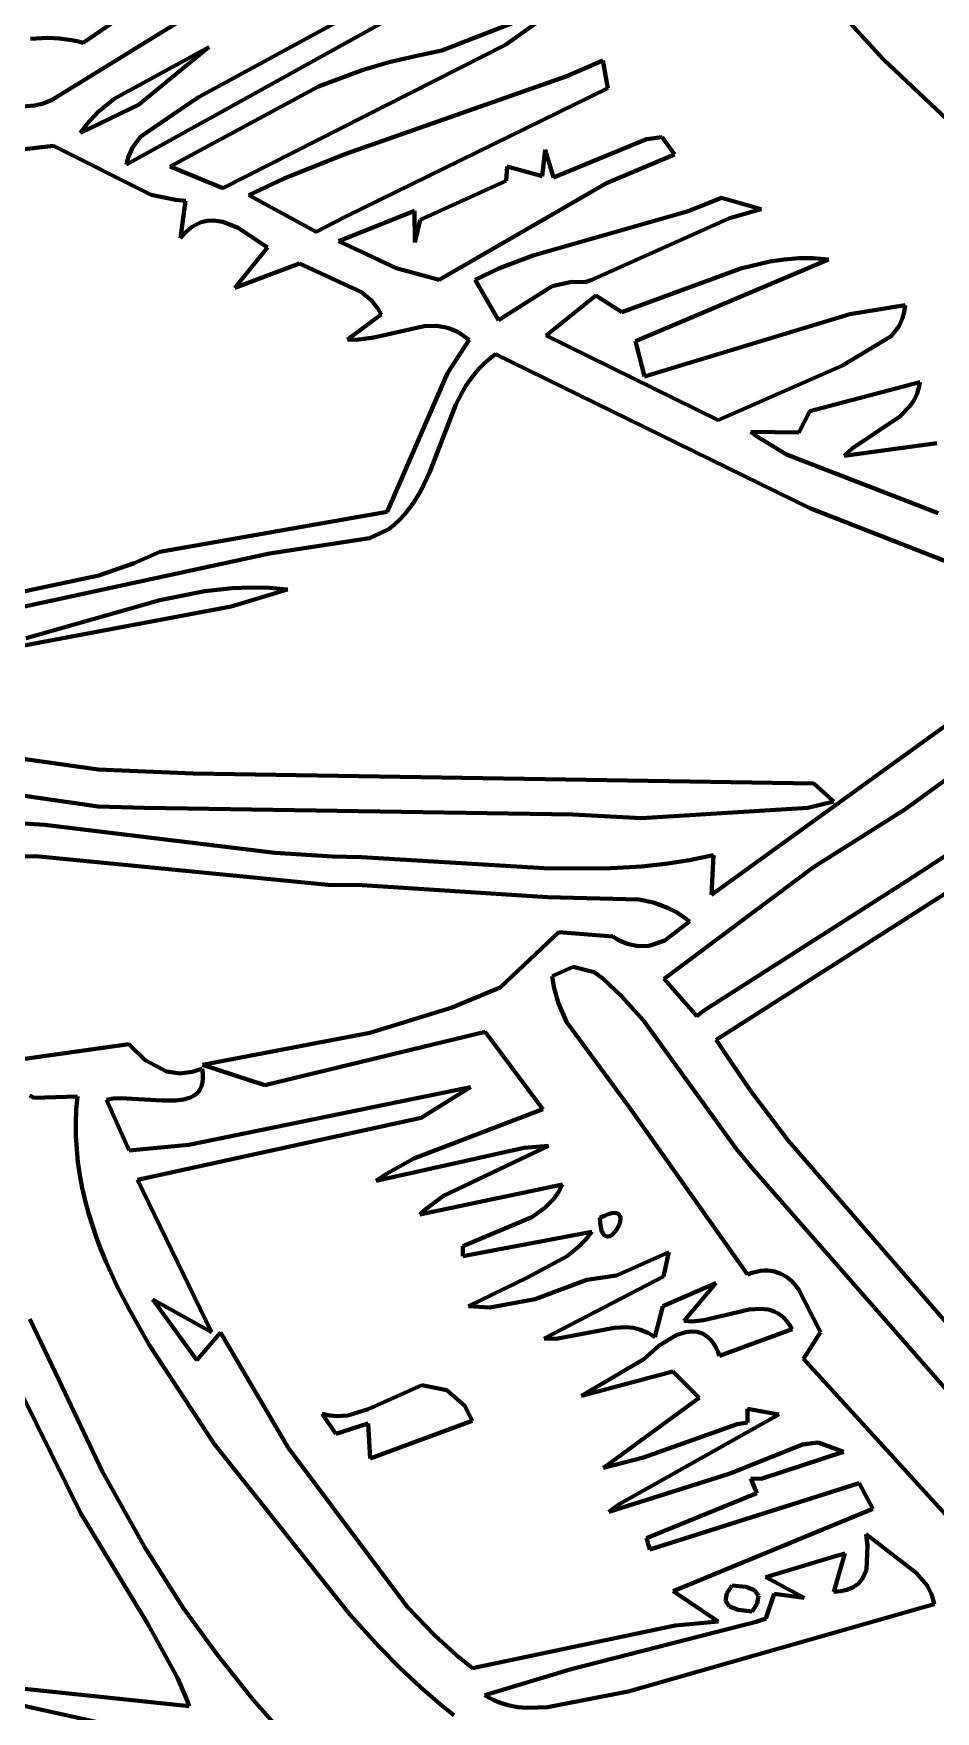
# Model space of a CAD drawing. Header units: millimetres. Extents: x 0 to 14.2, y 0 to 19.5.
# Drawn here: x 6.567 to 7.375, y 11.531 to 13.033 of the extents above; entities that cross this region are included whole.
import ezdxf

# ---------------------------------------------------------------- set-up
doc = ezdxf.new("R2010")
doc.units = ezdxf.units.MM
doc.layers.add('color#010101ff', color=7, linetype='CONTINUOUS', lineweight=100)
doc.layers.add('color#fdfdfdff', color=7, linetype='CONTINUOUS', lineweight=100)

msp = doc.modelspace()

# ---------------------------------------------------------------- linework, layer by layer
at = {"layer": 'color#010101ff'}
for p, q in [((6.5827, 12.9737), (7.0718, 13.2758)), ((6.6499, 12.9161), (6.9622, 13.0894)), ((6.9309, 13.0942), (6.7151, 12.9769)), ((6.6615, 13.0598), (6.6112, 13.0251)), ((7.0224, 13.0533), (6.9326, 13.0184)), ((6.9894, 13.0233), (7.0359, 13.0563)), ((7.2946, 13.0468), (7.3279, 13.0106)), ((6.5796, 13.0297), (6.564, 13.0288)), ((6.5901, 13.0292), (6.5796, 13.0297)), ((6.6006, 13.0277), (6.5901, 13.0292)), ((6.6059, 13.0266), (6.6006, 13.0277)), ((6.6112, 13.0251), (6.6059, 13.0266)), ((6.7238, 13.0213), (6.6391, 12.975)), ((6.6607, 12.9698), (6.7238, 13.0213)), ((6.7364, 12.8951), (6.9894, 13.0233)), ((6.9326, 13.0184), (6.9101, 13.0134)), ((6.8612, 13.0008), (6.8221, 12.986)), ((6.8854, 13.0079), (6.8612, 13.0008)), ((6.9101, 13.0134), (6.8854, 13.0079)), ((7.0767, 13.0093), (7.0445, 12.9953)), ((7.0813, 12.9846), (7.0767, 13.0093)), ((7.3279, 13.0106), (7.5065, 12.842)), ((6.8221, 12.986), (6.6892, 12.9145)), ((7.0445, 12.9953), (6.8455, 12.9255)), ((6.8466, 12.8697), (7.0813, 12.9846)), ((6.5567, 12.9681), (6.568, 12.969)), ((6.568, 12.969), (6.5754, 12.9708)), ((6.5754, 12.9708), (6.5827, 12.9737)), ((6.6089, 12.9447), (6.6607, 12.9698)), ((6.6391, 12.975), (6.6244, 12.963)), ((6.71, 12.9735), (6.6627, 12.9412)), ((6.7151, 12.9769), (6.71, 12.9735)), ((6.6244, 12.963), (6.6147, 12.9525)), ((6.6147, 12.9525), (6.6089, 12.9447)), ((6.6627, 12.9412), (6.6554, 12.9313)), ((7.13, 12.9408), (7.1159, 12.9388)), ((7.141, 12.9253), (7.13, 12.9408)), ((6.5846, 12.9329), (6.5152, 12.9252)), ((6.6721, 12.889), (6.5846, 12.9329)), ((6.6554, 12.9313), (6.6515, 12.9226)), ((6.8455, 12.9255), (6.7912, 12.9037)), ((7.0252, 12.9293), (7.0225, 12.9057)), ((7.0326, 12.9046), (7.0252, 12.9293)), ((7.1159, 12.9388), (7.0326, 12.9046)), ((7.0801, 12.8995), (7.141, 12.9253)), ((6.6515, 12.9226), (6.6499, 12.9161)), ((6.6892, 12.9145), (6.7364, 12.8951)), ((6.991, 12.9144), (6.99, 12.9015)), ((7.0225, 12.9057), (6.991, 12.9144)), ((6.7912, 12.9037), (6.7595, 12.8887)), ((6.99, 12.9015), (6.913, 12.8667)), ((6.93, 12.8129), (7.0801, 12.8995)), ((6.694, 12.8845), (6.6721, 12.889)), ((6.703, 12.8837), (6.694, 12.8845)), ((6.6983, 12.8501), (6.703, 12.8837)), ((6.7595, 12.8887), (6.8198, 12.8559)), ((7.183, 12.8863), (7.1531, 12.8745)), ((7.2186, 12.8763), (7.183, 12.8863)), ((6.7168, 12.8645), (6.7114, 12.862)), ((6.7223, 12.8658), (6.7168, 12.8645)), ((6.7278, 12.8661), (6.7223, 12.8658)), ((6.7362, 12.8649), (6.7278, 12.8661)), ((6.75, 12.8595), (6.7362, 12.8649)), ((6.8198, 12.8559), (6.8466, 12.8697)), ((6.9079, 12.8748), (6.8401, 12.8475)), ((6.9082, 12.8463), (6.9079, 12.8748)), ((6.913, 12.8667), (6.9082, 12.8463)), ((7.1531, 12.8745), (7.0142, 12.8348)), ((7.0668, 12.8129), (7.1903, 12.8681)), ((7.1903, 12.8681), (7.2186, 12.8763)), ((6.7009, 12.8532), (6.6983, 12.8501)), ((6.7035, 12.8559), (6.7009, 12.8532)), ((6.7061, 12.8583), (6.7035, 12.8559)), ((6.7088, 12.8603), (6.7061, 12.8583)), ((6.7114, 12.862), (6.7088, 12.8603)), ((6.7763, 12.8418), (6.75, 12.8595)), ((6.747, 12.8059), (6.7763, 12.8418)), ((6.8401, 12.8475), (6.8916, 12.8234)), ((7.0142, 12.8348), (6.9843, 12.8233)), ((6.8049, 12.8274), (6.747, 12.8059)), ((6.8604, 12.802), (6.8049, 12.8274)), ((6.8916, 12.8234), (6.93, 12.8129)), ((6.9843, 12.8233), (6.9625, 12.8129)), ((7.2005, 12.8231), (7.0939, 12.784)), ((7.1061, 12.7581), (7.2788, 12.831)), ((7.2263, 12.8292), (7.2005, 12.8231)), ((7.2392, 12.8312), (7.2263, 12.8292)), ((7.2523, 12.8322), (7.2392, 12.8312)), ((7.2655, 12.8322), (7.2523, 12.8322)), ((7.2788, 12.831), (7.2655, 12.8322)), ((6.9625, 12.8129), (6.9833, 12.7768)), ((6.9833, 12.7768), (7.0314, 12.8073)), ((7.0314, 12.8073), (7.0487, 12.8112)), ((7.0487, 12.8112), (7.0613, 12.8109)), ((7.0613, 12.8109), (7.0668, 12.8129)), ((6.8695, 12.7945), (6.8604, 12.802)), ((6.8751, 12.7873), (6.8695, 12.7945)), ((7.0705, 12.7989), (7.0261, 12.763)), ((7.0939, 12.784), (7.0705, 12.7989)), ((7.3475, 12.7902), (7.2981, 12.7823)), ((7.3468, 12.7841), (7.3475, 12.7902)), ((6.8479, 12.7596), (6.8782, 12.7818)), ((6.8782, 12.7818), (6.8751, 12.7873)), ((7.2981, 12.7823), (7.1142, 12.7262)), ((7.3418, 12.771), (7.3453, 12.7785)), ((7.3453, 12.7785), (7.3468, 12.7841)), ((6.8559, 12.7593), (6.8479, 12.7596)), ((6.8715, 12.7612), (6.8559, 12.7593)), ((6.9166, 12.7714), (6.8715, 12.7612)), ((6.9276, 12.7716), (6.9166, 12.7714)), ((6.9349, 12.7705), (6.9276, 12.7716)), ((6.9386, 12.7695), (6.9349, 12.7705)), ((6.9376, 12.7294), (6.9569, 12.7591)), ((6.9423, 12.7682), (6.9386, 12.7695)), ((6.9459, 12.7665), (6.9423, 12.7682)), ((6.9496, 12.7645), (6.9459, 12.7665)), ((6.9532, 12.762), (6.9496, 12.7645)), ((6.9569, 12.7591), (6.9532, 12.762)), ((7.0261, 12.763), (7.1802, 12.6871)), ((7.2914, 12.7363), (7.3351, 12.7625)), ((7.3351, 12.7625), (7.3418, 12.771)), ((6.9805, 12.7462), (6.9752, 12.7421)), ((7.2621, 12.6084), (6.9805, 12.7462)), ((7.1142, 12.7262), (7.1061, 12.7581)), ((6.8834, 12.6052), (6.9376, 12.7294)), ((6.9657, 12.7331), (6.9615, 12.7282)), ((6.9702, 12.7377), (6.9657, 12.7331)), ((6.9752, 12.7421), (6.9702, 12.7377)), ((7.1802, 12.6871), (7.2914, 12.7363)), ((6.9541, 12.7179), (6.9509, 12.7125)), ((6.9576, 12.7232), (6.9541, 12.7179)), ((6.9615, 12.7282), (6.9576, 12.7232)), ((7.3606, 12.7212), (7.2622, 12.6953)), ((7.3583, 12.711), (7.3601, 12.7176)), ((7.3601, 12.7176), (7.3606, 12.7212)), ((6.945, 12.7012), (6.9218, 12.6411)), ((6.9509, 12.7125), (6.945, 12.7012)), ((7.3427, 12.6906), (7.3519, 12.6998)), ((7.3519, 12.6998), (7.3555, 12.7051)), ((7.3555, 12.7051), (7.3583, 12.711)), ((7.2622, 12.6953), (7.2524, 12.6761)), ((7.3001, 12.662), (7.3427, 12.6906)), ((7.2524, 12.6761), (7.2093, 12.6768)), ((7.2093, 12.6768), (7.2145, 12.673)), ((7.2145, 12.673), (7.2414, 12.6564)), ((7.2414, 12.6564), (7.377, 12.6039)), ((7.3759, 12.6667), (7.293, 12.6554)), ((7.293, 12.6554), (7.3001, 12.662)), ((6.9218, 12.6411), (6.9136, 12.6239)), ((6.9136, 12.6239), (6.907, 12.6131)), ((6.907, 12.6131), (6.9033, 12.608)), ((7.5084, 12.5124), (7.2621, 12.6084)), ((6.68, 12.5694), (6.8834, 12.6052)), ((6.8901, 12.5938), (6.8849, 12.5896)), ((6.8949, 12.5983), (6.8901, 12.5938)), ((6.8993, 12.603), (6.8949, 12.5983)), ((6.9033, 12.608), (6.8993, 12.603)), ((6.8677, 12.5815), (6.778, 12.5677)), ((6.8849, 12.5896), (6.8677, 12.5815)), ((6.778, 12.5677), (6.528, 12.5138)), ((6.6569, 12.5592), (6.68, 12.5694)), ((6.6252, 12.5482), (6.6569, 12.5592)), ((6.4687, 12.515), (6.6252, 12.5482)), ((6.6798, 12.526), (6.7203, 12.5341)), ((6.7203, 12.5341), (6.7448, 12.5368)), ((6.7943, 12.5357), (6.7439, 12.5204)), ((6.7448, 12.5368), (6.7612, 12.5375)), ((6.7612, 12.5375), (6.7777, 12.5372)), ((6.7777, 12.5372), (6.7943, 12.5357)), ((6.7439, 12.5204), (6.4959, 12.4738)), ((6.56, 12.4919), (6.6798, 12.526)), ((7.1742, 12.2621), (7.5011, 12.4984)), ((7.5212, 12.4648), (7.3472, 12.3386)), ((6.4039, 12.4056), (6.6247, 12.3743)), ((6.6246, 12.3413), (6.369, 12.3778)), ((6.6247, 12.3743), (6.7096, 12.3708)), ((6.7096, 12.3708), (7.2657, 12.3618)), ((7.2657, 12.3618), (7.2836, 12.3457)), ((7.3489, 12.2742), (7.4857, 12.364)), ((6.666, 12.34), (6.6246, 12.3413)), ((7.05, 12.3341), (6.666, 12.34)), ((7.2603, 12.3401), (7.1114, 12.3307)), ((7.2836, 12.3457), (7.2603, 12.3401)), ((7.3472, 12.3386), (7.2655, 12.2868)), ((6.5249, 12.3281), (6.5767, 12.3247)), ((6.5767, 12.3247), (6.7828, 12.2998)), ((7.1114, 12.3307), (7.05, 12.3341)), ((7.4897, 12.3313), (7.1784, 12.1322)), ((6.5688, 12.2967), (6.505, 12.2952)), ((6.8306, 12.271), (6.5688, 12.2967)), ((6.7828, 12.2998), (6.8346, 12.2963)), ((6.8346, 12.2963), (6.8606, 12.2958)), ((6.8606, 12.2958), (7.0243, 12.2861)), ((7.1329, 12.2898), (7.1545, 12.2932)), ((7.1545, 12.2932), (7.1758, 12.2977)), ((7.1758, 12.2977), (7.1742, 12.2621)), ((7.0243, 12.2861), (7.0788, 12.2856)), ((7.0788, 12.2856), (7.1113, 12.2874)), ((7.1113, 12.2874), (7.1329, 12.2898)), ((7.2655, 12.2868), (7.1317, 12.1869)), ((6.861, 12.2707), (6.8306, 12.271)), ((7.0271, 12.2599), (6.861, 12.2707)), ((7.1668, 12.1583), (7.3489, 12.2742)), ((7.1091, 12.258), (7.0271, 12.2599)), ((7.1221, 12.2552), (7.1091, 12.258)), ((7.1347, 12.2506), (7.1221, 12.2552)), ((7.1428, 12.2465), (7.1347, 12.2506)), ((7.1322, 12.2213), (7.1543, 12.2383)), ((7.1506, 12.2413), (7.1428, 12.2465)), ((7.1543, 12.2383), (7.1506, 12.2413)), ((6.9849, 12.1791), (7.0372, 12.2286)), ((7.0372, 12.2286), (7.0858, 12.2249)), ((7.0858, 12.2249), (7.0909, 12.2216)), ((7.0909, 12.2216), (7.0985, 12.2181)), ((7.0985, 12.2181), (7.1085, 12.216)), ((7.1182, 12.2164), (7.1322, 12.2213)), ((7.1085, 12.216), (7.1182, 12.2164)), ((7.0503, 12.1977), (7.0312, 12.1892)), ((7.0312, 12.1892), (7.0328, 12.1796)), ((7.069, 12.1929), (7.0503, 12.1977)), ((7.0767, 12.1871), (7.069, 12.1929)), ((6.9408, 12.161), (6.9849, 12.1791)), ((7.0328, 12.1796), (7.0367, 12.1658)), ((7.0931, 12.1717), (7.0767, 12.1871)), ((7.1317, 12.1869), (7.1609, 12.1534)), ((6.868, 12.1384), (6.9408, 12.161)), ((7.0367, 12.1658), (7.0442, 12.1484)), ((7.1132, 12.1496), (7.0931, 12.1717)), ((7.1609, 12.1534), (7.1668, 12.1583)), ((7.0442, 12.1484), (7.1007, 12.0715)), ((7.1966, 12.0344), (7.1132, 12.1496)), ((6.5351, 12.112), (6.652, 12.1284)), ((6.652, 12.1284), (6.6668, 12.114)), ((6.7182, 12.1099), (6.868, 12.1384)), ((6.9714, 12.1394), (6.774, 12.0916)), ((7.0229, 12.0702), (6.9714, 12.1394)), ((7.1784, 12.1322), (7.1859, 12.1206)), ((6.6668, 12.114), (6.6859, 12.1038)), ((7.1859, 12.1206), (7.2094, 12.0863)), ((6.6859, 12.1038), (6.6981, 12.1022)), ((6.6981, 12.1022), (6.7089, 12.1036)), ((6.7089, 12.1036), (6.7177, 12.1064)), ((6.7177, 12.1064), (6.7183, 12.1018)), ((6.7185, 12.0977), (6.7181, 12.094)), ((6.774, 12.0916), (6.7182, 12.1099)), ((6.7183, 12.1018), (6.7185, 12.0977)), ((6.5669, 12.0803), (6.5635, 12.0824)), ((6.7058, 12.0382), (6.9583, 12.0897)), ((6.7124, 12.0837), (6.71, 12.082)), ((6.7144, 12.0857), (6.7124, 12.0837)), ((6.7161, 12.088), (6.7144, 12.0857)), ((6.7173, 12.0908), (6.7161, 12.088)), ((6.7181, 12.094), (6.7173, 12.0908)), ((6.9583, 12.0897), (6.914, 12.0623)), ((7.2094, 12.0863), (7.2427, 12.0421)), ((6.6061, 12.0815), (6.5669, 12.0803)), ((6.6046, 12.0576), (6.605, 12.0695)), ((6.605, 12.0695), (6.6061, 12.0815)), ((6.6348, 12.0791), (6.632, 12.0784)), ((6.632, 12.0784), (6.6523, 12.0332)), ((6.638, 12.0796), (6.6348, 12.0791)), ((6.645, 12.0801), (6.638, 12.0796)), ((6.682, 12.0779), (6.645, 12.0801)), ((6.6939, 12.078), (6.682, 12.0779)), ((6.7011, 12.0788), (6.6939, 12.078)), ((6.7043, 12.0796), (6.7011, 12.0788)), ((6.7073, 12.0807), (6.7043, 12.0796)), ((6.71, 12.082), (6.7073, 12.0807)), ((6.9073, 12.0259), (7.0229, 12.0702)), ((7.1007, 12.0715), (7.2064, 11.922)), ((6.6047, 12.0459), (6.6046, 12.0576)), ((6.914, 12.0623), (6.6599, 12.0068)), ((6.6054, 12.0342), (6.6047, 12.0459)), ((6.6523, 12.0332), (6.7058, 12.0382)), ((6.9341, 11.9925), (7.028, 12.0374)), ((7.028, 12.0374), (7.0062, 12.0354)), ((7.2427, 12.0421), (7.4336, 11.822)), ((6.6065, 12.0226), (6.6054, 12.0342)), ((6.6082, 12.0111), (6.6065, 12.0226)), ((7.0062, 12.0354), (6.8736, 12.0058)), ((6.8829, 12.0123), (6.9073, 12.0259)), ((7.2109, 12.0171), (7.1966, 12.0344)), ((6.6104, 11.9996), (6.6082, 12.0111)), ((6.8736, 12.0058), (6.8829, 12.0123)), ((7.4183, 11.78), (7.2109, 12.0171)), ((6.613, 11.9883), (6.6104, 11.9996)), ((6.6599, 12.0068), (6.7261, 11.8703)), ((7.0406, 12.0026), (6.9127, 11.9759)), ((6.9161, 11.979), (6.9341, 11.9925)), ((7.0325, 11.9896), (7.0369, 11.9957)), ((7.0369, 11.9957), (7.0406, 12.0026)), ((6.616, 11.9771), (6.613, 11.9883)), ((6.9127, 11.9759), (6.9161, 11.979)), ((7.0131, 11.9733), (7.0249, 11.9817)), ((7.0249, 11.9817), (7.0325, 11.9896)), ((7.0868, 11.9772), (7.0844, 11.9769)), ((7.0887, 11.9771), (7.0868, 11.9772)), ((6.6194, 11.9659), (6.616, 11.9771)), ((6.6232, 11.9548), (6.6194, 11.9659)), ((6.9514, 11.9475), (7.0131, 11.9733)), ((7.0781, 11.9747), (7.0741, 11.9728)), ((7.0741, 11.9728), (7.0743, 11.9683)), ((7.0743, 11.9683), (7.0748, 11.9646)), ((7.0748, 11.9646), (7.0755, 11.9616)), ((7.0815, 11.9761), (7.0781, 11.9747)), ((7.0844, 11.9769), (7.0815, 11.9761)), ((7.0855, 11.958), (7.0893, 11.9625)), ((7.0902, 11.9766), (7.0887, 11.9771)), ((7.0893, 11.9625), (7.0919, 11.968)), ((7.0913, 11.9757), (7.0902, 11.9766)), ((7.0921, 11.9745), (7.0913, 11.9757)), ((7.0919, 11.968), (7.0926, 11.9715)), ((7.0925, 11.9731), (7.0921, 11.9745)), ((7.0926, 11.9715), (7.0925, 11.9731)), ((6.6274, 11.9439), (6.6232, 11.9548)), ((7.0668, 11.9603), (6.9514, 11.9386)), ((6.9514, 11.9386), (6.9514, 11.9475)), ((7.055, 11.9467), (7.0612, 11.9531)), ((7.0612, 11.9531), (7.0668, 11.9603)), ((7.0755, 11.9616), (7.0764, 11.9594)), ((7.0764, 11.9594), (7.0775, 11.9577)), ((7.0775, 11.9577), (7.0787, 11.9566)), ((7.0787, 11.9566), (7.08, 11.9561)), ((7.08, 11.9561), (7.0813, 11.956)), ((7.0813, 11.956), (7.0827, 11.9563)), ((7.0827, 11.9563), (7.0841, 11.957)), ((7.0841, 11.957), (7.0855, 11.958)), ((6.6319, 11.933), (6.6274, 11.9439)), ((6.6417, 11.9114), (6.6319, 11.933)), ((7.0091, 11.9195), (7.0447, 11.9384)), ((7.0447, 11.9384), (7.055, 11.9467)), ((7.136, 11.9422), (7.0891, 11.9211)), ((7.131, 11.9204), (7.136, 11.9422)), ((6.6091, 11.7079), (6.4992, 11.9298)), ((6.9563, 11.8937), (7.0091, 11.9195)), ((7.0624, 11.9173), (7.0161, 11.9)), ((7.0242, 11.8647), (7.131, 11.9204)), ((7.0891, 11.9211), (7.0624, 11.9173)), ((7.2064, 11.922), (7.2103, 11.9234)), ((7.2103, 11.9234), (7.2141, 11.9245)), ((7.2141, 11.9245), (7.2177, 11.9252)), ((7.2177, 11.9252), (7.2212, 11.9256)), ((7.2212, 11.9256), (7.2245, 11.9256)), ((7.2245, 11.9256), (7.2276, 11.9253)), ((7.2276, 11.9253), (7.2306, 11.9248)), ((7.2306, 11.9248), (7.2362, 11.9228)), ((7.2362, 11.9228), (7.2412, 11.9199)), ((7.2412, 11.9199), (7.2459, 11.9161)), ((6.6526, 11.8903), (6.6417, 11.9114)), ((7.1781, 11.9143), (7.1305, 11.8938)), ((7.1496, 11.8806), (7.1781, 11.9143)), ((7.2459, 11.9161), (7.252, 11.909)), ((7.252, 11.909), (7.2717, 11.8704)), ((6.6704, 11.8591), (6.6526, 11.8903)), ((6.7261, 11.8703), (6.6737, 11.8997)), ((6.6737, 11.8997), (6.7129, 11.8454)), ((6.9754, 11.8924), (6.9563, 11.8937)), ((7.0161, 11.9), (6.9754, 11.8924)), ((7.1305, 11.8938), (7.1233, 11.8658)), ((7.2078, 11.8906), (7.1672, 11.8812)), ((7.2182, 11.8913), (7.2078, 11.8906)), ((7.2248, 11.8906), (7.2182, 11.8913)), ((7.2279, 11.8898), (7.2248, 11.8906)), ((7.2309, 11.8886), (7.2279, 11.8898)), ((7.2338, 11.8871), (7.2309, 11.8886)), ((7.2366, 11.8853), (7.2338, 11.8871)), ((6.5634, 11.8819), (6.5894, 11.8278)), ((7.0872, 11.8744), (7.0346, 11.8645)), ((7.0974, 11.8748), (7.0872, 11.8744)), ((7.1041, 11.8742), (7.0974, 11.8748)), ((7.1106, 11.8725), (7.1041, 11.8742)), ((7.117, 11.8698), (7.1106, 11.8725)), ((7.1565, 11.8801), (7.1496, 11.8806)), ((7.1672, 11.8812), (7.1565, 11.8801)), ((7.1813, 11.8492), (7.2463, 11.8732)), ((7.2392, 11.883), (7.2366, 11.8853)), ((7.2417, 11.8802), (7.2392, 11.883)), ((7.2441, 11.877), (7.2417, 11.8802)), ((7.2463, 11.8732), (7.2441, 11.877)), ((6.7286, 11.7703), (6.6704, 11.8591)), ((6.7129, 11.8454), (6.7343, 11.8701)), ((6.7343, 11.8701), (6.7951, 11.7665)), ((7.0346, 11.8645), (7.0242, 11.8647)), ((7.1134, 11.8462), (7.1272, 11.8585)), ((7.1202, 11.868), (7.117, 11.8698)), ((7.1233, 11.8658), (7.1202, 11.868)), ((7.1272, 11.8585), (7.143, 11.8679)), ((7.143, 11.8679), (7.151, 11.8704)), ((7.151, 11.8704), (7.1562, 11.871)), ((7.1562, 11.871), (7.1613, 11.8706)), ((7.1613, 11.8706), (7.1661, 11.8691)), ((7.1661, 11.8691), (7.1683, 11.8678)), ((7.1683, 11.8678), (7.1705, 11.8663)), ((7.1705, 11.8663), (7.1726, 11.8644)), ((7.1726, 11.8644), (7.1746, 11.8621)), ((7.1746, 11.8621), (7.1765, 11.8595)), ((7.1765, 11.8595), (7.1782, 11.8565)), ((7.2717, 11.8704), (7.2566, 11.8465)), ((7.0576, 11.8133), (7.1134, 11.8462)), ((7.1782, 11.8565), (7.1798, 11.8531)), ((7.1798, 11.8531), (7.1813, 11.8492)), ((7.2566, 11.8465), (7.4563, 11.6274)), ((6.5894, 11.8278), (6.6282, 11.7459)), ((7.1394, 11.8351), (7.0576, 11.8133)), ((7.163, 11.8117), (7.1394, 11.8351)), ((6.8666, 11.8014), (6.9146, 11.823)), ((6.9146, 11.823), (6.9369, 11.8186)), ((6.9369, 11.8186), (6.9532, 11.8045)), ((6.8254, 11.7973), (6.8321, 11.7957)), ((6.8375, 11.7792), (6.8254, 11.7973)), ((6.8482, 11.7958), (6.8666, 11.8014)), ((6.9532, 11.8045), (6.9596, 11.7909)), ((7.0772, 11.7488), (7.163, 11.8117)), ((7.2343, 11.7968), (7.2062, 11.8016)), ((7.2062, 11.8016), (7.2062, 11.7894)), ((6.8321, 11.7957), (6.8387, 11.7951)), ((6.8665, 11.7886), (6.8375, 11.7792)), ((6.8387, 11.7951), (6.8482, 11.7958)), ((6.8684, 11.7573), (6.8665, 11.7886)), ((6.9596, 11.7909), (6.8684, 11.7573)), ((7.092, 11.7167), (7.2343, 11.7968)), ((7.197, 11.7879), (7.1133, 11.7583)), ((7.2062, 11.7894), (7.197, 11.7879)), ((6.85, 11.6174), (6.7286, 11.7703)), ((7.2557, 11.7697), (7.1909, 11.7437)), ((7.2697, 11.7717), (7.2557, 11.7697)), ((7.2923, 11.7632), (7.2697, 11.7717)), ((6.7951, 11.7665), (6.8004, 11.7594)), ((6.8004, 11.7594), (6.9016, 11.6242)), ((7.1133, 11.7583), (7.0772, 11.7488)), ((7.2187, 11.7391), (7.2923, 11.7632)), ((6.6282, 11.7459), (6.666, 11.678)), ((7.1909, 11.7437), (7.0821, 11.7096)), ((7.2148, 11.7263), (7.2094, 11.7394)), ((7.2094, 11.7394), (7.2187, 11.7391)), ((7.1157, 11.6858), (7.2148, 11.7263)), ((7.3064, 11.7352), (7.1188, 11.6757)), ((7.3187, 11.7121), (7.3064, 11.7352)), ((6.6693, 11.6086), (6.6091, 11.7079)), ((7.0821, 11.7096), (7.092, 11.7167)), ((7.1398, 11.6384), (7.3187, 11.7121)), ((6.666, 11.678), (6.7009, 11.6236)), ((7.1188, 11.6757), (7.1157, 11.6858)), ((7.3126, 11.6896), (7.3139, 11.6789)), ((7.3574, 11.6549), (7.3126, 11.6896)), ((7.3139, 11.6789), (7.3128, 11.6574)), ((7.283, 11.6691), (7.2229, 11.6511)), ((7.2936, 11.6722), (7.283, 11.6691)), ((7.2838, 11.6379), (7.2936, 11.6722)), ((7.2229, 11.6511), (7.257, 11.6326)), ((7.3094, 11.6497), (7.3055, 11.645)), ((7.3128, 11.6574), (7.3094, 11.6497)), ((7.3672, 11.6435), (7.3574, 11.6549)), ((7.1802, 11.6114), (7.1398, 11.6384)), ((7.1879, 11.6365), (7.1867, 11.6297)), ((7.1925, 11.6436), (7.1879, 11.6365)), ((7.2048, 11.6424), (7.1925, 11.6436)), ((7.2127, 11.6393), (7.2048, 11.6424)), ((7.2161, 11.6343), (7.2127, 11.6393)), ((7.215, 11.6275), (7.2161, 11.6343)), ((7.2302, 11.636), (7.2227, 11.614)), ((7.257, 11.6326), (7.2302, 11.636)), ((7.29, 11.6384), (7.2838, 11.6379)), ((7.2954, 11.6396), (7.29, 11.6384)), ((7.3, 11.6414), (7.2954, 11.6396)), ((7.3055, 11.645), (7.3, 11.6414)), ((7.3713, 11.6356), (7.3672, 11.6435)), ((7.373, 11.6298), (7.3713, 11.6356)), ((6.7009, 11.6236), (6.7311, 11.5816)), ((6.8763, 11.5886), (6.85, 11.6174)), ((6.9016, 11.6242), (6.9261, 11.5986)), ((7.0993, 11.5485), (7.3735, 11.6267)), ((7.1867, 11.6297), (7.1901, 11.6248)), ((7.1901, 11.6248), (7.198, 11.6216)), ((7.198, 11.6216), (7.2106, 11.6203)), ((7.2106, 11.6203), (7.215, 11.6275)), ((7.3735, 11.6267), (7.373, 11.6298)), ((6.6958, 11.5609), (6.6693, 11.6086)), ((6.9601, 11.5696), (7.1416, 11.6078)), ((7.2142, 11.6111), (7.0485, 11.5685)), ((7.1416, 11.6078), (7.1802, 11.6114)), ((7.2227, 11.614), (7.2142, 11.6111)), ((6.8945, 11.5702), (6.8763, 11.5886)), ((6.9261, 11.5986), (6.946, 11.5808)), ((6.7311, 11.5816), (6.7635, 11.5412)), ((6.946, 11.5808), (6.9601, 11.5696)), ((6.7037, 11.542), (6.6958, 11.5609)), ((6.9134, 11.5525), (6.8945, 11.5702)), ((7.0485, 11.5685), (6.9709, 11.5453)), ((6.6669, 11.5115), (6.4716, 11.555)), ((6.553, 11.5516), (6.706, 11.5355)), ((6.706, 11.5355), (6.7037, 11.542)), ((6.9331, 11.5355), (6.9134, 11.5525)), ((6.9709, 11.5453), (6.9749, 11.5428)), ((6.9749, 11.5428), (6.979, 11.5407)), ((7.0271, 11.5345), (7.0993, 11.5485)), ((6.7635, 11.5412), (6.7892, 11.5121)), ((6.9432, 11.5274), (6.9331, 11.5355)), ((6.979, 11.5407), (6.9832, 11.5389)), ((6.9832, 11.5389), (6.9917, 11.5362)), ((6.9917, 11.5362), (7.0003, 11.5345)), ((7.0003, 11.5345), (7.0092, 11.5338)), ((7.0092, 11.5338), (7.0271, 11.5345))]:
    msp.add_line(p, q, dxfattribs=at)
at = {"layer": 'color#fdfdfdff'}
for p, q in [((7.0718, 13.2758), (6.5827, 12.9737)), ((6.9622, 13.0894), (6.6499, 12.9161)), ((6.7151, 12.9769), (6.9309, 13.0942)), ((6.6112, 13.0251), (6.6615, 13.0598)), ((6.9326, 13.0184), (7.0224, 13.0533)), ((7.0359, 13.0563), (6.9894, 13.0233)), ((7.3279, 13.0106), (7.2946, 13.0468)), ((6.564, 13.0288), (6.5796, 13.0297)), ((6.5796, 13.0297), (6.5901, 13.0292)), ((6.5901, 13.0292), (6.6006, 13.0277)), ((6.6006, 13.0277), (6.6059, 13.0266)), ((6.6059, 13.0266), (6.6112, 13.0251)), ((6.6391, 12.975), (6.7238, 13.0213)), ((6.7238, 13.0213), (6.6607, 12.9698)), ((6.9894, 13.0233), (6.7364, 12.8951)), ((6.9101, 13.0134), (6.9326, 13.0184)), ((6.8221, 12.986), (6.8612, 13.0008)), ((6.8612, 13.0008), (6.8854, 13.0079)), ((6.8854, 13.0079), (6.9101, 13.0134)), ((7.0445, 12.9953), (7.0767, 13.0093)), ((7.0767, 13.0093), (7.0813, 12.9846)), ((7.5065, 12.842), (7.3279, 13.0106)), ((6.6892, 12.9145), (6.8221, 12.986)), ((6.8455, 12.9255), (7.0445, 12.9953)), ((7.0813, 12.9846), (6.8466, 12.8697)), ((6.568, 12.969), (6.5567, 12.9681)), ((6.5754, 12.9708), (6.568, 12.969)), ((6.5827, 12.9737), (6.5754, 12.9708)), ((6.6607, 12.9698), (6.6089, 12.9447)), ((6.6244, 12.963), (6.6391, 12.975)), ((6.6627, 12.9412), (6.71, 12.9735)), ((6.71, 12.9735), (6.7151, 12.9769)), ((6.6147, 12.9525), (6.6244, 12.963)), ((6.6089, 12.9447), (6.6147, 12.9525)), ((6.6554, 12.9313), (6.6627, 12.9412)), ((7.1159, 12.9388), (7.13, 12.9408)), ((7.13, 12.9408), (7.141, 12.9253)), ((6.5152, 12.9252), (6.5846, 12.9329)), ((6.5846, 12.9329), (6.6721, 12.889)), ((6.6515, 12.9226), (6.6554, 12.9313)), ((6.7912, 12.9037), (6.8455, 12.9255)), ((7.0225, 12.9057), (7.0252, 12.9293)), ((7.0252, 12.9293), (7.0326, 12.9046)), ((7.0326, 12.9046), (7.1159, 12.9388)), ((7.141, 12.9253), (7.0801, 12.8995)), ((6.6499, 12.9161), (6.6515, 12.9226)), ((6.7364, 12.8951), (6.6892, 12.9145)), ((6.99, 12.9015), (6.991, 12.9144)), ((6.991, 12.9144), (7.0225, 12.9057)), ((6.7595, 12.8887), (6.7912, 12.9037)), ((6.913, 12.8667), (6.99, 12.9015)), ((7.0801, 12.8995), (6.93, 12.8129)), ((6.6721, 12.889), (6.694, 12.8845)), ((6.694, 12.8845), (6.703, 12.8837)), ((6.703, 12.8837), (6.6983, 12.8501)), ((6.8198, 12.8559), (6.7595, 12.8887)), ((7.1531, 12.8745), (7.183, 12.8863)), ((7.183, 12.8863), (7.2186, 12.8763)), ((6.7114, 12.862), (6.7168, 12.8645)), ((6.7168, 12.8645), (6.7223, 12.8658)), ((6.7223, 12.8658), (6.7278, 12.8661)), ((6.7278, 12.8661), (6.7362, 12.8649)), ((6.7362, 12.8649), (6.75, 12.8595)), ((6.8466, 12.8697), (6.8198, 12.8559)), ((6.8401, 12.8475), (6.9079, 12.8748)), ((6.9079, 12.8748), (6.9082, 12.8463)), ((6.9082, 12.8463), (6.913, 12.8667)), ((7.0142, 12.8348), (7.1531, 12.8745)), ((7.1903, 12.8681), (7.0668, 12.8129)), ((7.2186, 12.8763), (7.1903, 12.8681)), ((6.6983, 12.8501), (6.7009, 12.8532)), ((6.7009, 12.8532), (6.7035, 12.8559)), ((6.7035, 12.8559), (6.7061, 12.8583)), ((6.7061, 12.8583), (6.7088, 12.8603)), ((6.7088, 12.8603), (6.7114, 12.862)), ((6.75, 12.8595), (6.7763, 12.8418)), ((6.7763, 12.8418), (6.747, 12.8059)), ((6.8916, 12.8234), (6.8401, 12.8475)), ((6.9843, 12.8233), (7.0142, 12.8348)), ((6.747, 12.8059), (6.8049, 12.8274)), ((6.8049, 12.8274), (6.8604, 12.802)), ((6.93, 12.8129), (6.8916, 12.8234)), ((6.9625, 12.8129), (6.9843, 12.8233)), ((7.0939, 12.784), (7.2005, 12.8231)), ((7.2788, 12.831), (7.1061, 12.7581)), ((7.2005, 12.8231), (7.2263, 12.8292)), ((7.2263, 12.8292), (7.2392, 12.8312)), ((7.2392, 12.8312), (7.2523, 12.8322)), ((7.2523, 12.8322), (7.2655, 12.8322)), ((7.2655, 12.8322), (7.2788, 12.831)), ((6.9833, 12.7768), (6.9625, 12.8129)), ((7.0314, 12.8073), (6.9833, 12.7768)), ((7.0487, 12.8112), (7.0314, 12.8073)), ((7.0613, 12.8109), (7.0487, 12.8112)), ((7.0668, 12.8129), (7.0613, 12.8109)), ((6.8604, 12.802), (6.8695, 12.7945)), ((6.8695, 12.7945), (6.8751, 12.7873)), ((7.0261, 12.763), (7.0705, 12.7989)), ((7.0705, 12.7989), (7.0939, 12.784)), ((7.2981, 12.7823), (7.3475, 12.7902)), ((7.3475, 12.7902), (7.3468, 12.7841)), ((6.8782, 12.7818), (6.8479, 12.7596)), ((6.8751, 12.7873), (6.8782, 12.7818)), ((7.1142, 12.7262), (7.2981, 12.7823)), ((7.3453, 12.7785), (7.3418, 12.771)), ((7.3468, 12.7841), (7.3453, 12.7785)), ((6.8479, 12.7596), (6.8559, 12.7593)), ((6.8559, 12.7593), (6.8715, 12.7612)), ((6.8715, 12.7612), (6.9166, 12.7714)), ((6.9166, 12.7714), (6.9276, 12.7716)), ((6.9276, 12.7716), (6.9349, 12.7705)), ((6.9349, 12.7705), (6.9386, 12.7695)), ((6.9569, 12.7591), (6.9376, 12.7294)), ((6.9386, 12.7695), (6.9423, 12.7682)), ((6.9423, 12.7682), (6.9459, 12.7665)), ((6.9459, 12.7665), (6.9496, 12.7645)), ((6.9496, 12.7645), (6.9532, 12.762)), ((6.9532, 12.762), (6.9569, 12.7591)), ((7.1802, 12.6871), (7.0261, 12.763)), ((7.3351, 12.7625), (7.2914, 12.7363)), ((7.3418, 12.771), (7.3351, 12.7625)), ((6.9752, 12.7421), (6.9805, 12.7462)), ((6.9805, 12.7462), (7.2621, 12.6084)), ((7.1061, 12.7581), (7.1142, 12.7262)), ((6.9376, 12.7294), (6.8834, 12.6052)), ((6.9615, 12.7282), (6.9657, 12.7331)), ((6.9657, 12.7331), (6.9702, 12.7377)), ((6.9702, 12.7377), (6.9752, 12.7421)), ((7.2914, 12.7363), (7.1802, 12.6871)), ((6.9509, 12.7125), (6.9541, 12.7179)), ((6.9541, 12.7179), (6.9576, 12.7232)), ((6.9576, 12.7232), (6.9615, 12.7282)), ((7.2622, 12.6953), (7.3606, 12.7212)), ((7.3601, 12.7176), (7.3583, 12.711)), ((7.3606, 12.7212), (7.3601, 12.7176)), ((6.9218, 12.6411), (6.945, 12.7012)), ((6.945, 12.7012), (6.9509, 12.7125)), ((7.3519, 12.6998), (7.3427, 12.6906)), ((7.3555, 12.7051), (7.3519, 12.6998)), ((7.3583, 12.711), (7.3555, 12.7051)), ((7.2524, 12.6761), (7.2622, 12.6953)), ((7.3427, 12.6906), (7.3001, 12.662)), ((7.2145, 12.673), (7.2093, 12.6768)), ((7.2093, 12.6768), (7.2524, 12.6761)), ((7.2414, 12.6564), (7.2145, 12.673)), ((7.377, 12.6039), (7.2414, 12.6564)), ((7.293, 12.6554), (7.3759, 12.6667)), ((7.3001, 12.662), (7.293, 12.6554)), ((6.9136, 12.6239), (6.9218, 12.6411)), ((6.907, 12.6131), (6.9136, 12.6239)), ((6.9033, 12.608), (6.907, 12.6131)), ((7.2621, 12.6084), (7.5084, 12.5124)), ((6.8834, 12.6052), (6.68, 12.5694)), ((6.8849, 12.5896), (6.8901, 12.5938)), ((6.8901, 12.5938), (6.8949, 12.5983)), ((6.8949, 12.5983), (6.8993, 12.603)), ((6.8993, 12.603), (6.9033, 12.608)), ((6.778, 12.5677), (6.8677, 12.5815)), ((6.8677, 12.5815), (6.8849, 12.5896)), ((6.528, 12.5138), (6.778, 12.5677)), ((6.68, 12.5694), (6.6569, 12.5592)), ((6.6569, 12.5592), (6.6252, 12.5482)), ((6.6252, 12.5482), (6.4687, 12.515)), ((6.7203, 12.5341), (6.6798, 12.526)), ((6.7448, 12.5368), (6.7203, 12.5341)), ((6.7439, 12.5204), (6.7943, 12.5357)), ((6.7612, 12.5375), (6.7448, 12.5368)), ((6.7777, 12.5372), (6.7612, 12.5375)), ((6.7943, 12.5357), (6.7777, 12.5372)), ((6.4959, 12.4738), (6.7439, 12.5204)), ((6.6798, 12.526), (6.56, 12.4919)), ((7.5011, 12.4984), (7.1742, 12.2621)), ((7.3472, 12.3386), (7.5212, 12.4648)), ((6.6247, 12.3743), (6.4039, 12.4056)), ((6.369, 12.3778), (6.6246, 12.3413)), ((6.7096, 12.3708), (6.6247, 12.3743)), ((7.2657, 12.3618), (6.7096, 12.3708)), ((7.2836, 12.3457), (7.2657, 12.3618)), ((7.4857, 12.364), (7.3489, 12.2742)), ((6.6246, 12.3413), (6.666, 12.34)), ((6.666, 12.34), (7.05, 12.3341)), ((7.1114, 12.3307), (7.2603, 12.3401)), ((7.2603, 12.3401), (7.2836, 12.3457)), ((7.2655, 12.2868), (7.3472, 12.3386)), ((6.5767, 12.3247), (6.5249, 12.3281)), ((6.7828, 12.2998), (6.5767, 12.3247)), ((7.05, 12.3341), (7.1114, 12.3307)), ((7.1784, 12.1322), (7.4897, 12.3313)), ((6.505, 12.2952), (6.5688, 12.2967)), ((6.5688, 12.2967), (6.8306, 12.271)), ((6.8346, 12.2963), (6.7828, 12.2998)), ((6.8606, 12.2958), (6.8346, 12.2963)), ((7.0243, 12.2861), (6.8606, 12.2958)), ((7.1545, 12.2932), (7.1329, 12.2898)), ((7.1758, 12.2977), (7.1545, 12.2932)), ((7.1742, 12.2621), (7.1758, 12.2977)), ((7.0788, 12.2856), (7.0243, 12.2861)), ((7.1113, 12.2874), (7.0788, 12.2856)), ((7.1329, 12.2898), (7.1113, 12.2874)), ((7.1317, 12.1869), (7.2655, 12.2868)), ((6.8306, 12.271), (6.861, 12.2707)), ((6.861, 12.2707), (7.0271, 12.2599)), ((7.3489, 12.2742), (7.1668, 12.1583)), ((7.0271, 12.2599), (7.1091, 12.258)), ((7.1091, 12.258), (7.1221, 12.2552)), ((7.1221, 12.2552), (7.1347, 12.2506)), ((7.1347, 12.2506), (7.1428, 12.2465)), ((7.1543, 12.2383), (7.1322, 12.2213)), ((7.1428, 12.2465), (7.1506, 12.2413)), ((7.1506, 12.2413), (7.1543, 12.2383)), ((7.0372, 12.2286), (6.9849, 12.1791)), ((7.0858, 12.2249), (7.0372, 12.2286)), ((7.0909, 12.2216), (7.0858, 12.2249)), ((7.0985, 12.2181), (7.0909, 12.2216)), ((7.1085, 12.216), (7.0985, 12.2181)), ((7.1322, 12.2213), (7.1182, 12.2164)), ((7.1182, 12.2164), (7.1085, 12.216)), ((7.0312, 12.1892), (7.0503, 12.1977)), ((7.0328, 12.1796), (7.0312, 12.1892)), ((7.0503, 12.1977), (7.069, 12.1929)), ((7.069, 12.1929), (7.0767, 12.1871)), ((6.9849, 12.1791), (6.9408, 12.161)), ((7.0367, 12.1658), (7.0328, 12.1796)), ((7.0767, 12.1871), (7.0931, 12.1717)), ((7.1609, 12.1534), (7.1317, 12.1869)), ((6.9408, 12.161), (6.868, 12.1384)), ((7.0442, 12.1484), (7.0367, 12.1658)), ((7.0931, 12.1717), (7.1132, 12.1496)), ((7.1668, 12.1583), (7.1609, 12.1534)), ((7.1007, 12.0715), (7.0442, 12.1484)), ((7.1132, 12.1496), (7.1966, 12.0344)), ((6.652, 12.1284), (6.5351, 12.112)), ((6.6668, 12.114), (6.652, 12.1284)), ((6.868, 12.1384), (6.7182, 12.1099)), ((6.774, 12.0916), (6.9714, 12.1394)), ((6.9714, 12.1394), (7.0229, 12.0702)), ((7.1859, 12.1206), (7.1784, 12.1322)), ((6.6859, 12.1038), (6.6668, 12.114)), ((7.2094, 12.0863), (7.1859, 12.1206)), ((6.6981, 12.1022), (6.6859, 12.1038)), ((6.7089, 12.1036), (6.6981, 12.1022)), ((6.7177, 12.1064), (6.7089, 12.1036)), ((6.7183, 12.1018), (6.7177, 12.1064)), ((6.7181, 12.094), (6.7185, 12.0977)), ((6.7182, 12.1099), (6.774, 12.0916)), ((6.7185, 12.0977), (6.7183, 12.1018)), ((6.5635, 12.0824), (6.5669, 12.0803)), ((6.9583, 12.0897), (6.7058, 12.0382)), ((6.71, 12.082), (6.7124, 12.0837)), ((6.7124, 12.0837), (6.7144, 12.0857)), ((6.7144, 12.0857), (6.7161, 12.088)), ((6.7161, 12.088), (6.7173, 12.0908)), ((6.7173, 12.0908), (6.7181, 12.094)), ((6.914, 12.0623), (6.9583, 12.0897)), ((7.2427, 12.0421), (7.2094, 12.0863)), ((6.5669, 12.0803), (6.6061, 12.0815)), ((6.605, 12.0695), (6.6046, 12.0576)), ((6.6061, 12.0815), (6.605, 12.0695)), ((6.632, 12.0784), (6.6348, 12.0791)), ((6.6523, 12.0332), (6.632, 12.0784)), ((6.6348, 12.0791), (6.638, 12.0796)), ((6.638, 12.0796), (6.645, 12.0801)), ((6.645, 12.0801), (6.682, 12.0779)), ((6.682, 12.0779), (6.6939, 12.078)), ((6.6939, 12.078), (6.7011, 12.0788)), ((6.7011, 12.0788), (6.7043, 12.0796)), ((6.7043, 12.0796), (6.7073, 12.0807)), ((6.7073, 12.0807), (6.71, 12.082)), ((7.0229, 12.0702), (6.9073, 12.0259)), ((7.2064, 11.922), (7.1007, 12.0715)), ((6.6046, 12.0576), (6.6047, 12.0459)), ((6.6599, 12.0068), (6.914, 12.0623)), ((6.6047, 12.0459), (6.6054, 12.0342)), ((6.7058, 12.0382), (6.6523, 12.0332)), ((7.028, 12.0374), (6.9341, 11.9925)), ((7.0062, 12.0354), (7.028, 12.0374)), ((7.4336, 11.822), (7.2427, 12.0421)), ((6.6054, 12.0342), (6.6065, 12.0226)), ((6.6065, 12.0226), (6.6082, 12.0111)), ((6.8736, 12.0058), (7.0062, 12.0354)), ((6.9073, 12.0259), (6.8829, 12.0123)), ((7.1966, 12.0344), (7.2109, 12.0171)), ((6.6082, 12.0111), (6.6104, 11.9996)), ((6.8829, 12.0123), (6.8736, 12.0058)), ((7.2109, 12.0171), (7.4183, 11.78)), ((6.6104, 11.9996), (6.613, 11.9883)), ((6.7261, 11.8703), (6.6599, 12.0068)), ((6.9127, 11.9759), (7.0406, 12.0026)), ((6.9341, 11.9925), (6.9161, 11.979)), ((7.0369, 11.9957), (7.0325, 11.9896)), ((7.0406, 12.0026), (7.0369, 11.9957)), ((6.613, 11.9883), (6.616, 11.9771)), ((6.9161, 11.979), (6.9127, 11.9759)), ((7.0249, 11.9817), (7.0131, 11.9733)), ((7.0325, 11.9896), (7.0249, 11.9817)), ((7.0844, 11.9769), (7.0868, 11.9772)), ((7.0868, 11.9772), (7.0887, 11.9771)), ((6.616, 11.9771), (6.6194, 11.9659)), ((6.6194, 11.9659), (6.6232, 11.9548)), ((7.0131, 11.9733), (6.9514, 11.9475)), ((7.0741, 11.9728), (7.0781, 11.9747)), ((7.0743, 11.9683), (7.0741, 11.9728)), ((7.0748, 11.9646), (7.0743, 11.9683)), ((7.0755, 11.9616), (7.0748, 11.9646)), ((7.0781, 11.9747), (7.0815, 11.9761)), ((7.0815, 11.9761), (7.0844, 11.9769)), ((7.0893, 11.9625), (7.0855, 11.958)), ((7.0887, 11.9771), (7.0902, 11.9766)), ((7.0919, 11.968), (7.0893, 11.9625)), ((7.0902, 11.9766), (7.0913, 11.9757)), ((7.0913, 11.9757), (7.0921, 11.9745)), ((7.0926, 11.9715), (7.0919, 11.968)), ((7.0921, 11.9745), (7.0925, 11.9731)), ((7.0925, 11.9731), (7.0926, 11.9715)), ((6.6232, 11.9548), (6.6274, 11.9439)), ((6.9514, 11.9386), (7.0668, 11.9603)), ((6.9514, 11.9475), (6.9514, 11.9386)), ((7.0612, 11.9531), (7.055, 11.9467)), ((7.0668, 11.9603), (7.0612, 11.9531)), ((7.0764, 11.9594), (7.0755, 11.9616)), ((7.0775, 11.9577), (7.0764, 11.9594)), ((7.0787, 11.9566), (7.0775, 11.9577)), ((7.08, 11.9561), (7.0787, 11.9566)), ((7.0813, 11.956), (7.08, 11.9561)), ((7.0827, 11.9563), (7.0813, 11.956)), ((7.0841, 11.957), (7.0827, 11.9563)), ((7.0855, 11.958), (7.0841, 11.957)), ((6.6274, 11.9439), (6.6319, 11.933)), ((6.6319, 11.933), (6.6417, 11.9114)), ((7.0447, 11.9384), (7.0091, 11.9195)), ((7.055, 11.9467), (7.0447, 11.9384)), ((7.0891, 11.9211), (7.136, 11.9422)), ((7.136, 11.9422), (7.131, 11.9204)), ((6.4992, 11.9298), (6.6091, 11.7079)), ((7.0091, 11.9195), (6.9563, 11.8937)), ((7.0161, 11.9), (7.0624, 11.9173)), ((7.131, 11.9204), (7.0242, 11.8647)), ((7.0624, 11.9173), (7.0891, 11.9211)), ((7.2103, 11.9234), (7.2064, 11.922)), ((7.2141, 11.9245), (7.2103, 11.9234)), ((7.2177, 11.9252), (7.2141, 11.9245)), ((7.2212, 11.9256), (7.2177, 11.9252)), ((7.2245, 11.9256), (7.2212, 11.9256)), ((7.2276, 11.9253), (7.2245, 11.9256)), ((7.2306, 11.9248), (7.2276, 11.9253)), ((7.2362, 11.9228), (7.2306, 11.9248)), ((7.2412, 11.9199), (7.2362, 11.9228)), ((7.2459, 11.9161), (7.2412, 11.9199)), ((6.6417, 11.9114), (6.6526, 11.8903)), ((7.1305, 11.8938), (7.1781, 11.9143)), ((7.1781, 11.9143), (7.1496, 11.8806)), ((7.252, 11.909), (7.2459, 11.9161)), ((7.2717, 11.8704), (7.252, 11.909)), ((6.6526, 11.8903), (6.6704, 11.8591)), ((6.7129, 11.8454), (6.6737, 11.8997)), ((6.6737, 11.8997), (6.7261, 11.8703)), ((6.9563, 11.8937), (6.9754, 11.8924)), ((6.9754, 11.8924), (7.0161, 11.9)), ((7.1233, 11.8658), (7.1305, 11.8938)), ((7.1672, 11.8812), (7.2078, 11.8906)), ((7.2078, 11.8906), (7.2182, 11.8913)), ((7.2182, 11.8913), (7.2248, 11.8906)), ((7.2248, 11.8906), (7.2279, 11.8898)), ((7.2279, 11.8898), (7.2309, 11.8886)), ((7.2309, 11.8886), (7.2338, 11.8871)), ((7.2338, 11.8871), (7.2366, 11.8853)), ((6.5894, 11.8278), (6.5634, 11.8819)), ((7.0346, 11.8645), (7.0872, 11.8744)), ((7.0872, 11.8744), (7.0974, 11.8748)), ((7.0974, 11.8748), (7.1041, 11.8742)), ((7.1041, 11.8742), (7.1106, 11.8725)), ((7.1106, 11.8725), (7.117, 11.8698)), ((7.1496, 11.8806), (7.1565, 11.8801)), ((7.1565, 11.8801), (7.1672, 11.8812)), ((7.2463, 11.8732), (7.1813, 11.8492)), ((7.2366, 11.8853), (7.2392, 11.883)), ((7.2392, 11.883), (7.2417, 11.8802)), ((7.2417, 11.8802), (7.2441, 11.877)), ((7.2441, 11.877), (7.2463, 11.8732)), ((6.6704, 11.8591), (6.7286, 11.7703)), ((6.7343, 11.8701), (6.7129, 11.8454)), ((6.7951, 11.7665), (6.7343, 11.8701)), ((7.0242, 11.8647), (7.0346, 11.8645)), ((7.1272, 11.8585), (7.1134, 11.8462)), ((7.117, 11.8698), (7.1202, 11.868)), ((7.1202, 11.868), (7.1233, 11.8658)), ((7.143, 11.8679), (7.1272, 11.8585)), ((7.151, 11.8704), (7.143, 11.8679)), ((7.1562, 11.871), (7.151, 11.8704)), ((7.1613, 11.8706), (7.1562, 11.871)), ((7.1661, 11.8691), (7.1613, 11.8706)), ((7.1683, 11.8678), (7.1661, 11.8691)), ((7.1705, 11.8663), (7.1683, 11.8678)), ((7.1726, 11.8644), (7.1705, 11.8663)), ((7.1746, 11.8621), (7.1726, 11.8644)), ((7.1765, 11.8595), (7.1746, 11.8621)), ((7.1782, 11.8565), (7.1765, 11.8595)), ((7.2566, 11.8465), (7.2717, 11.8704)), ((7.1134, 11.8462), (7.0576, 11.8133)), ((7.1798, 11.8531), (7.1782, 11.8565)), ((7.1813, 11.8492), (7.1798, 11.8531)), ((7.4563, 11.6274), (7.2566, 11.8465)), ((6.6282, 11.7459), (6.5894, 11.8278)), ((7.0576, 11.8133), (7.1394, 11.8351)), ((7.1394, 11.8351), (7.163, 11.8117)), ((6.9146, 11.823), (6.8666, 11.8014)), ((6.9369, 11.8186), (6.9146, 11.823)), ((6.9532, 11.8045), (6.9369, 11.8186)), ((6.8254, 11.7973), (6.8375, 11.7792)), ((6.8321, 11.7957), (6.8254, 11.7973)), ((6.8666, 11.8014), (6.8482, 11.7958)), ((6.9596, 11.7909), (6.9532, 11.8045)), ((7.163, 11.8117), (7.0772, 11.7488)), ((7.2062, 11.7894), (7.2062, 11.8016)), ((7.2062, 11.8016), (7.2343, 11.7968)), ((6.8387, 11.7951), (6.8321, 11.7957)), ((6.8375, 11.7792), (6.8665, 11.7886)), ((6.8482, 11.7958), (6.8387, 11.7951)), ((6.8665, 11.7886), (6.8684, 11.7573)), ((6.8684, 11.7573), (6.9596, 11.7909)), ((7.2343, 11.7968), (7.092, 11.7167)), ((7.1133, 11.7583), (7.197, 11.7879)), ((7.197, 11.7879), (7.2062, 11.7894)), ((6.7286, 11.7703), (6.85, 11.6174)), ((7.1909, 11.7437), (7.2557, 11.7697)), ((7.2557, 11.7697), (7.2697, 11.7717)), ((7.2697, 11.7717), (7.2923, 11.7632)), ((6.8004, 11.7594), (6.7951, 11.7665)), ((6.9016, 11.6242), (6.8004, 11.7594)), ((7.0772, 11.7488), (7.1133, 11.7583)), ((7.2923, 11.7632), (7.2187, 11.7391)), ((6.666, 11.678), (6.6282, 11.7459)), ((7.0821, 11.7096), (7.1909, 11.7437)), ((7.2187, 11.7391), (7.2094, 11.7394)), ((7.2094, 11.7394), (7.2148, 11.7263)), ((7.2148, 11.7263), (7.1157, 11.6858)), ((7.1188, 11.6757), (7.3064, 11.7352)), ((7.3064, 11.7352), (7.3187, 11.7121)), ((6.6091, 11.7079), (6.6693, 11.6086)), ((7.092, 11.7167), (7.0821, 11.7096)), ((7.3187, 11.7121), (7.1398, 11.6384)), ((6.7009, 11.6236), (6.666, 11.678)), ((7.1157, 11.6858), (7.1188, 11.6757)), ((7.3126, 11.6896), (7.3574, 11.6549)), ((7.3139, 11.6789), (7.3126, 11.6896)), ((7.3128, 11.6574), (7.3139, 11.6789)), ((7.2229, 11.6511), (7.283, 11.6691)), ((7.283, 11.6691), (7.2936, 11.6722)), ((7.2936, 11.6722), (7.2838, 11.6379)), ((7.257, 11.6326), (7.2229, 11.6511)), ((7.3055, 11.645), (7.3094, 11.6497)), ((7.3094, 11.6497), (7.3128, 11.6574)), ((7.3574, 11.6549), (7.3672, 11.6435)), ((7.1398, 11.6384), (7.1802, 11.6114)), ((7.1867, 11.6297), (7.1879, 11.6365)), ((7.1879, 11.6365), (7.1925, 11.6436)), ((7.1925, 11.6436), (7.2048, 11.6424)), ((7.2048, 11.6424), (7.2127, 11.6393)), ((7.2127, 11.6393), (7.2161, 11.6343)), ((7.2161, 11.6343), (7.215, 11.6275)), ((7.2227, 11.614), (7.2302, 11.636)), ((7.2302, 11.636), (7.257, 11.6326)), ((7.2838, 11.6379), (7.29, 11.6384)), ((7.29, 11.6384), (7.2954, 11.6396)), ((7.2954, 11.6396), (7.3, 11.6414)), ((7.3, 11.6414), (7.3055, 11.645)), ((7.3672, 11.6435), (7.3713, 11.6356)), ((7.3713, 11.6356), (7.373, 11.6298)), ((6.7311, 11.5816), (6.7009, 11.6236)), ((6.85, 11.6174), (6.8763, 11.5886)), ((6.9261, 11.5986), (6.9016, 11.6242)), ((7.3735, 11.6267), (7.0993, 11.5485)), ((7.1901, 11.6248), (7.1867, 11.6297)), ((7.198, 11.6216), (7.1901, 11.6248)), ((7.2106, 11.6203), (7.198, 11.6216)), ((7.215, 11.6275), (7.2106, 11.6203)), ((7.373, 11.6298), (7.3735, 11.6267)), ((6.6693, 11.6086), (6.6958, 11.5609)), ((7.1416, 11.6078), (6.9601, 11.5696)), ((7.0485, 11.5685), (7.2142, 11.6111)), ((7.1802, 11.6114), (7.1416, 11.6078)), ((7.2142, 11.6111), (7.2227, 11.614)), ((6.8763, 11.5886), (6.8945, 11.5702)), ((6.946, 11.5808), (6.9261, 11.5986)), ((6.7635, 11.5412), (6.7311, 11.5816)), ((6.9601, 11.5696), (6.946, 11.5808)), ((6.6958, 11.5609), (6.7037, 11.542)), ((6.8945, 11.5702), (6.9134, 11.5525)), ((6.9709, 11.5453), (7.0485, 11.5685)), ((6.4716, 11.555), (6.6669, 11.5115)), ((6.706, 11.5355), (6.553, 11.5516)), ((6.7037, 11.542), (6.706, 11.5355)), ((6.9134, 11.5525), (6.9331, 11.5355)), ((6.9749, 11.5428), (6.9709, 11.5453)), ((6.979, 11.5407), (6.9749, 11.5428)), ((7.0993, 11.5485), (7.0271, 11.5345)), ((6.7892, 11.5121), (6.7635, 11.5412)), ((6.9331, 11.5355), (6.9432, 11.5274)), ((6.9832, 11.5389), (6.979, 11.5407)), ((6.9917, 11.5362), (6.9832, 11.5389)), ((7.0003, 11.5345), (6.9917, 11.5362)), ((7.0092, 11.5338), (7.0003, 11.5345)), ((7.0271, 11.5345), (7.0092, 11.5338))]:
    msp.add_line(p, q, dxfattribs=at)

doc.saveas('drawing.dxf')
